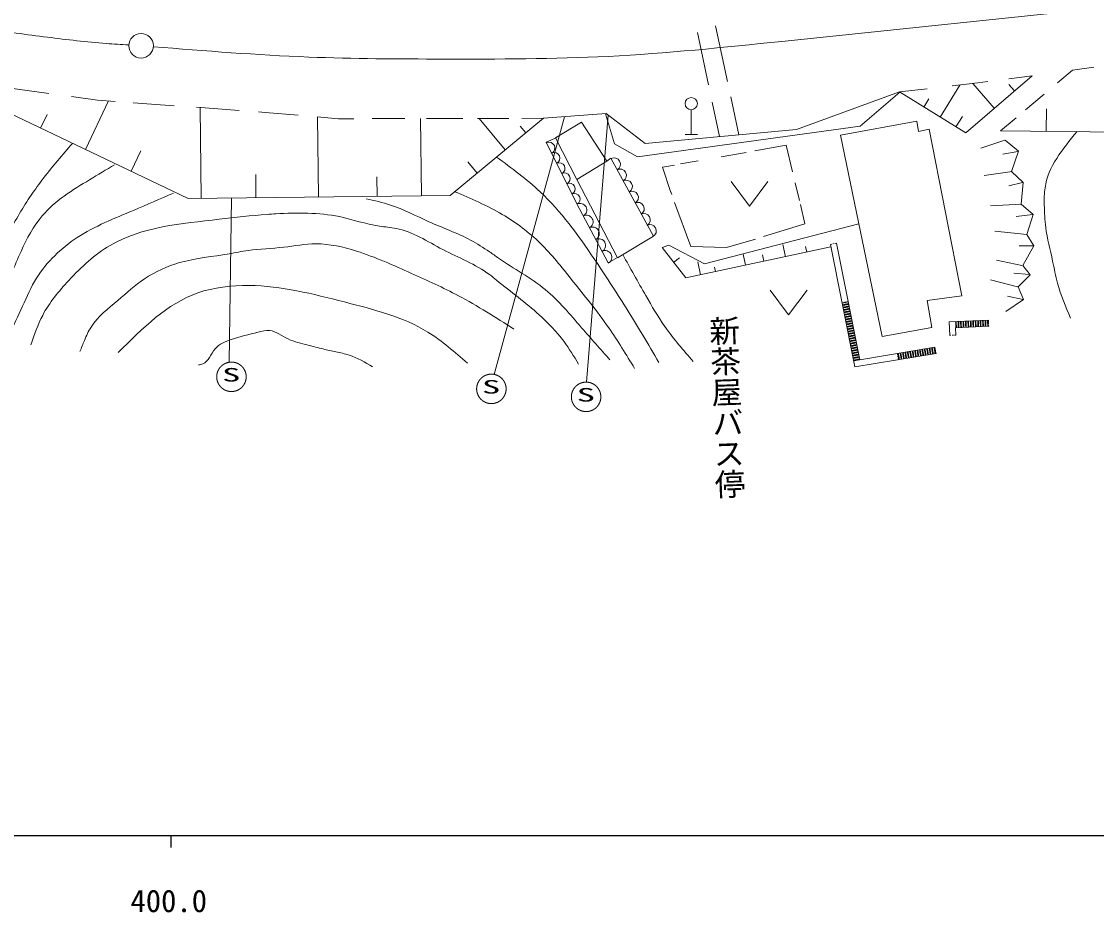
# Model space of a CAD drawing. Units: millimetres, scale not verified. Extents: x 40000 to 680000, y 20000 to 380000.
# Drawn here: x 455851 to 543401, y 198715 to 271324 of the extents above; entities that cross this region are included whole.
import ezdxf
from ezdxf.enums import TextEntityAlignment as Align

# ---------------------------------------------------------------- set-up
doc = ezdxf.new("R2010")
doc.units = ezdxf.units.MM
doc.header["$LTSCALE"] = 1000
doc.linetypes.add('USER1', pattern=[0.6, 0.1, -0.1, 0.1, -0.1, 0.1, -0.1])
doc.linetypes.add('USER2', pattern=[15.25, 12, -1.5, 0.25, -1.5])
for name, color, linetype, lineweight in [('M-BGD', 2, 'Continuous', 13), ('M-BGD-RSTR', 3, 'Continuous', 13), ('M-TTL', 7, 'Continuous', 13), ('M-TTL-BAND', 7, 'Continuous', 25), ('M-TTL-FRAM', 7, 'Continuous', 13), ('M-TTL-LINE', 7, 'Continuous', 13), ('M-TTL-TXT', 7, 'Continuous', 13)]:
    doc.layers.add(name, color=color, linetype=linetype, lineweight=lineweight)
doc.styles.add('@ＭＳ ゴシック', font='')
doc.styles.add('ＭＳ ゴシック', font='')
doc.styles.get('@ＭＳ ゴシック').set_extended_font_data('@MS Gothic')
doc.styles.get('ＭＳ ゴシック').set_extended_font_data('MS Gothic')

msp = doc.modelspace()

# ---------------------------------------------------------------- linework, layer by layer
at = {"layer": 'M-BGD'}
msp.add_line((517770, 269706), (564229, 274527), dxfattribs=at)
for points, knots in [([(452894, 270717), (454582, 270488), (456270, 270259), (457960, 270045), (459554, 269843), (461150, 269654), (462751, 269530), (463357, 269483), (463965, 269446), (464572, 269408)], [0, 0, 0, 0, 1, 1, 1, 2, 2, 2, 3, 3, 3, 3]), ([(466602, 269262), (470813, 268927), (475025, 268591), (479243, 268427), (482893, 268284), (486549, 268270), (490206, 268263), (494687, 268254), (499169, 268255), (503640, 268483), (508359, 268723), (513064, 269214), (517770, 269706)], [0, 0, 0, 0, 1, 1, 1, 2, 2, 2, 3, 3, 3, 4, 4, 4, 4])]:
    msp.add_open_spline(points, degree=3, knots=knots, dxfattribs=at)
at = {"layer": 'M-BGD-RSTR'}
msp.add_circle((465588, 269348), 1000, dxfattribs=at)
at = {"layer": 'M-TTL'}
for p, q in [((512381, 270969), (513349, 266446)), ((510896, 270415), (511799, 266152)), ((441794, 267661), (458086, 265454)), ((541449, 267358), (540223, 266323)), ((541449, 267358), (543194, 267606)), ((531640, 266074), (533744, 266316)), ((538155, 266907), (532750, 262254)), ((533335, 266269), (535071, 264252)), ((533744, 266316), (534543, 266423)), ((536265, 266196), (536718, 265670)), ((536272, 266655), (538155, 266907)), ((518973, 262513), (527351, 265579)), ((527385, 265558), (524162, 262794)), ((527351, 265579), (529606, 265839)), ((532750, 262254), (527351, 265579)), ((532276, 266147), (530668, 263536)), ((539139, 265408), (537608, 264115)), ((459928, 265205), (462037, 264919)), ((462949, 264853), (461059, 260888)), ((462037, 264919), (463488, 264813)), ((464950, 264706), (468288, 264463)), ((512096, 264753), (512692, 261939)), ((513621, 265174), (514282, 262084)), ((529754, 265025), (529341, 264353)), ((454807, 263868), (469432, 256896)), ((457928, 263736), (457401, 262632)), ((470090, 264331), (473573, 264077)), ((470399, 264308), (470484, 256908)), ((475142, 263962), (475705, 263921)), ((475705, 263921), (478389, 263686)), ((479939, 263550), (481670, 263399)), ((479960, 263549), (480035, 257019)), ((498356, 263434), (503464, 263815)), ((503411, 263812), (504148, 261358)), ((503464, 263815), (506633, 261384)), ((510394, 262128), (510395, 264128)), ((532482, 263595), (531957, 262742)), ((539332, 264196), (539312, 262373)), ((481670, 263399), (482930, 263402)), ((484398, 263405), (487083, 263410)), ((488348, 263413), (488421, 257115)), ((488831, 263414), (491797, 263421)), ((490752, 257142), (498356, 263434)), ((492983, 263423), (495544, 263429)), ((493126, 263423), (495246, 260861)), ((496471, 262787), (496919, 262245)), ((496605, 263431), (498356, 263434)), ((499328, 261842), (501456, 263110)), ((501456, 263110), (503512, 259934)), ((506013, 260284), (524162, 262794)), ((522541, 262064), (528760, 263206)), ((528760, 263206), (528911, 262369)), ((536848, 263474), (535594, 262415)), ((499334, 261828), (498590, 261500)), ((501074, 258444), (499328, 261842)), ((506633, 261384), (518973, 262513)), ((509894, 262128), (510894, 262127)), ((525944, 245660), (522541, 262064)), ((528911, 262369), (529760, 262559)), ((529760, 262559), (532435, 248961)), ((535594, 262415), (566549, 262072)), ((498590, 261500), (501090, 256454)), ((504148, 261358), (506013, 260284)), ((515568, 260780), (518124, 261232)), ((518124, 261232), (518643, 259071)), ((535928, 261640), (533988, 261005)), ((535957, 261650), (537043, 260750)), ((465570, 260783), (464776, 259116)), ((503855, 260174), (503512, 259934)), ((507315, 253824), (503855, 260174)), ((512823, 260295), (514864, 260656)), ((536998, 260742), (535782, 260511)), ((537043, 260750), (536490, 259086)), ((492208, 259884), (492963, 258971)), ((503512, 259934), (501074, 258444)), ((508065, 259454), (509041, 259626)), ((508746, 257385), (508065, 259454)), ((509527, 259712), (510951, 259964)), ((474926, 258864), (474948, 256960)), ((484800, 258656), (484819, 257074)), ((501074, 258444), (504397, 252077)), ((513640, 258286), (515139, 256285)), ((515139, 256285), (516640, 258284)), ((536533, 259092), (534246, 258776)), ((536490, 259086), (537441, 258210)), ((508805, 257224), (508729, 257438)), ((518860, 258166), (519206, 256723)), ((537372, 258194), (536272, 257934)), ((537441, 258210), (537262, 256427)), ((469432, 256896), (490752, 257142)), ((509043, 256562), (510372, 252986)), ((503625, 251649), (501090, 256454)), ((519284, 256402), (519660, 254835)), ((537284, 256428), (534765, 256314)), ((537262, 256427), (538235, 255590)), ((511479, 251576), (524042, 254832)), ((519660, 254835), (516286, 253795)), ((538209, 255588), (536849, 255444)), ((538235, 255590), (537716, 253967)), ((537716, 253967), (535111, 254230)), ((537716, 253967), (538288, 253040)), ((504397, 252077), (507315, 253824)), ((508031, 252913), (508583, 253096)), ((508583, 253096), (511479, 251576)), ((513263, 252913), (515629, 253595)), ((517860, 253141), (518070, 252159)), ((523718, 243170), (521735, 253163)), ((524114, 243743), (522225, 253260)), ((538294, 253040), (537107, 253041)), ((538288, 253040), (537394, 251431)), ((508031, 252913), (509960, 250428)), ((509960, 250428), (521777, 252950)), ((510372, 252986), (513263, 252913)), ((514616, 252366), (514809, 251463)), ((516193, 252320), (516308, 251783)), ((519704, 252984), (519802, 252528)), ((504396, 252078), (503625, 251649)), ((509439, 252060), (508974, 251699)), ((510927, 251747), (511154, 250683)), ((512282, 251302), (512359, 250940)), ((537308, 251449), (535253, 251885)), ((537394, 251431), (538001, 250690)), ((537945, 250696), (536671, 250812)), ((538001, 250690), (537029, 249695)), ((536960, 249712), (534760, 250264)), ((537029, 249695), (537456, 248663)), ((516828, 249424), (518326, 247423)), ((518326, 247423), (519828, 249421)), ((532435, 248961), (529609, 248583)), ((537456, 248663), (536025, 247687)), ((537422, 248670), (536148, 248931)), ((529609, 248583), (529987, 246391)), ((534599, 246989), (531402, 246846)), ((529987, 246391), (525944, 245660)), ((531402, 246846), (531450, 245747)), ((534622, 246490), (531923, 246368)), ((531923, 246368), (531949, 245769)), ((530330, 244281), (523718, 243170)), ((530247, 244774), (524114, 243743))]:
    msp.add_line(p, q, dxfattribs=at)
at = {"layer": 'M-TTL', "linetype": 'USER1'}
for p, q in [((521735, 253163), (522225, 253260)), ((522679, 248404), (523169, 248502)), ((523673, 243656), (522728, 248414)), ((523722, 243665), (522777, 248424)), ((523771, 243675), (522826, 248433)), ((523820, 243685), (522875, 248443)), ((523869, 243694), (522924, 248453)), ((523918, 243704), (522973, 248463)), ((523967, 243714), (523022, 248472)), ((524016, 243724), (523071, 248482)), ((524065, 243733), (523120, 248492)), ((534601, 246939), (531903, 246818)), ((534622, 246490), (534599, 246989)), ((534604, 246889), (531905, 246768)), ((534606, 246839), (531907, 246718)), ((534608, 246789), (531910, 246668)), ((534610, 246739), (531912, 246618)), ((534613, 246690), (531914, 246568)), ((534615, 246640), (531916, 246518)), ((534617, 246590), (531919, 246468)), ((534619, 246540), (531921, 246418)), ((531949, 245769), (531450, 245747)), ((530255, 244724), (527189, 244209)), ((530263, 244675), (527197, 244160)), ((530272, 244626), (527205, 244111)), ((530280, 244577), (527214, 244061)), ((530288, 244527), (527222, 244012)), ((530296, 244478), (527230, 243963)), ((530305, 244429), (527238, 243913)), ((530313, 244379), (527247, 243864)), ((530321, 244330), (527255, 243815)), ((530330, 244281), (530247, 244774)), ((527263, 243765), (527180, 244258))]:
    msp.add_line(p, q, dxfattribs=at)
at = {"layer": 'M-TTL'}
msp.add_circle((510396, 264628), 500, dxfattribs=at)
for centre, radius, start, end in [((498830, 261015), 464, 296.27829, 116.27829), ((499240, 260183), 464, 296.27829, 116.27829), ((504113, 259695), 514, 298.27818, 118.27818), ((499651, 259350), 464, 296.27829, 116.27829), ((504601, 258789), 514, 298.27818, 118.27818), ((500062, 258518), 464, 296.27829, 116.27829), ((505088, 257882), 514, 298.27818, 118.27818), ((500473, 257686), 464, 296.27829, 116.27829), ((505576, 256976), 514, 298.27818, 118.27818), ((500884, 256853), 464, 296.27829, 116.27829), ((506063, 256070), 514, 298.27818, 118.27818), ((501345, 255957), 544, 297.96935, 117.96935), ((506551, 255164), 514, 298.27818, 118.27818), ((501855, 254995), 544, 297.96935, 117.96935), ((507038, 254258), 514, 298.27818, 118.27818), ((502366, 254034), 544, 297.96935, 117.96935), ((502876, 253073), 544, 297.96935, 117.96935), ((503387, 252112), 544, 297.96935, 117.96935)]:
    msp.add_arc(centre, radius, start, end, dxfattribs=at)
at = {"layer": 'M-TTL-BAND'}
for p, q in [((40000, 205000), (579000, 205000)), ((468000, 205000), (468000, 204000))]:
    msp.add_line(p, q, dxfattribs=at)
at = {"layer": 'M-TTL-FRAM'}
for points, knots in [([(541285, 247139), (540888, 248080), (540492, 249020), (540230, 249999), (540071, 250592), (539962, 251198), (539831, 251801), (539632, 252716), (539382, 253623), (539262, 254546), (539183, 255150), (539159, 255760), (539149, 256376), (539141, 256847), (539141, 257322), (539207, 257777), (539456, 259484), (540636, 260915), (541816, 262346)], [0, 0, 0, 0, 1, 1, 1, 2, 2, 2, 3, 3, 3, 4, 4, 4, 5, 5, 5, 6, 6, 6, 6]), ([(494543, 260279), (495769, 259376), (496996, 258473), (498094, 257436), (499779, 255846), (501163, 253940), (502476, 252010), (503379, 250683), (504248, 249345), (505092, 247988), (506004, 246519), (506886, 245029), (507768, 243538)], [0, 0, 0, 0, 1, 1, 1, 2, 2, 2, 3, 3, 3, 4, 4, 4, 4]), ([(492166, 243483), (491134, 244394), (490103, 245306), (488953, 246011), (486918, 247260), (484513, 247863), (482144, 248466), (479564, 249123), (477027, 249782), (474378, 249812), (472961, 249829), (471512, 249665), (470206, 249204), (467700, 248318), (465717, 246334), (463735, 244350)], [0, 0, 0, 0, 1, 1, 1, 2, 2, 2, 3, 3, 3, 4, 4, 4, 5, 5, 5, 5])]:
    msp.add_open_spline(points, degree=3, knots=knots, dxfattribs=at)
at = {"layer": 'M-TTL-LINE'}
for points, knots in [([(459999, 261393), (459193, 260459), (458388, 259525), (457648, 258564), (456946, 257652), (456301, 256715), (455696, 255673), (455384, 255136), (455082, 254571), (454626, 254228), (453991, 253750), (453055, 253702), (452173, 253727), (451095, 253757), (450097, 253896), (449156, 254232), (448082, 254616), (447082, 255256), (446076, 255870), (444981, 256539), (443880, 257177), (442682, 257571), (441854, 257843), (440980, 257997), (440105, 258076), (438575, 258213), (437041, 258117), (435515, 257954), (433964, 257788), (432421, 257552), (430862, 257581), (429691, 257602), (428510, 257773), (427404, 258150), (425998, 258628), (424712, 259439), (423571, 260417), (422722, 261143), (421954, 261961), (420994, 262494), (420343, 262855), (419603, 263085), (418857, 263187), (418155, 263284), (417448, 263268), (416740, 263251)], [0, 0, 0, 0, 1, 1, 1, 2, 2, 2, 3, 3, 3, 4, 4, 4, 5, 5, 5, 6, 6, 6, 7, 7, 7, 8, 8, 8, 9, 9, 9, 10, 10, 10, 11, 11, 11, 12, 12, 12, 13, 13, 13, 14, 14, 14, 15, 15, 15, 15]), ([(451775, 244934), (452669, 246278), (453564, 247622), (454270, 249055), (454836, 250202), (455280, 251407), (455814, 252588), (456281, 253622), (456817, 254638), (457539, 255487), (458576, 256709), (459998, 257587), (461393, 258429), (462077, 258842), (462755, 259247), (463433, 259651)], [0, 0, 0, 0, 1, 1, 1, 2, 2, 2, 3, 3, 3, 4, 4, 4, 5, 5, 5, 5]), ([(491132, 257456), (492450, 256891), (493769, 256326), (495005, 255601), (496129, 254942), (497185, 254151), (498114, 253240), (499028, 252344), (499819, 251331), (500621, 250328), (501665, 249021), (502726, 247730), (503678, 246361), (504424, 245289), (505103, 244168), (505782, 243048)], [0, 0, 0, 0, 1, 1, 1, 2, 2, 2, 3, 3, 3, 4, 4, 4, 5, 5, 5, 5]), ([(454222, 245067), (454408, 245321), (454595, 245575), (454766, 245837), (455698, 247266), (456178, 248961), (457081, 250412), (457905, 251736), (459081, 252858), (460392, 253717), (461818, 254652), (463404, 255278), (464971, 255934), (466065, 256392), (467150, 256864), (468235, 257336)], [0, 0, 0, 0, 1, 1, 1, 2, 2, 2, 3, 3, 3, 4, 4, 4, 5, 5, 5, 5]), ([(483914, 256869), (484586, 256725), (485259, 256582), (485907, 256369), (486983, 256015), (487991, 255471), (489033, 255007), (490167, 254501), (491339, 254090), (492430, 253508), (492962, 253224), (493474, 252900), (493970, 252555), (494215, 252385), (494456, 252209), (494701, 252039), (495960, 251167), (497338, 250445), (498512, 249477), (499611, 248572), (500532, 247453), (501470, 246363), (502231, 245480), (503003, 244616), (503776, 243752)], [0, 0, 0, 0, 1, 1, 1, 2, 2, 2, 3, 3, 3, 4, 4, 4, 5, 5, 5, 6, 6, 6, 7, 7, 7, 8, 8, 8, 8]), ([(456623, 244975), (456902, 245796), (457181, 246618), (457577, 247376), (458122, 248421), (458889, 249346), (459709, 250229), (460723, 251320), (461819, 252347), (463065, 253081), (465650, 254601), (468885, 254857), (471949, 255203), (473263, 255351), (474546, 255515), (475846, 255607), (476087, 255624), (476329, 255639), (476571, 255652), (478296, 255745), (480053, 255771), (481737, 255421), (482829, 255194), (483891, 254809), (484999, 254648), (485453, 254581), (485914, 254552), (486359, 254465), (487712, 254199), (488908, 253392), (490164, 252740), (491461, 252066), (492822, 251559), (493968, 250697), (494166, 250549), (494357, 250390), (494549, 250233), (495703, 249291), (496903, 248417), (498009, 247420), (498739, 246761), (499428, 246048), (500014, 245261), (500454, 244670), (500835, 244036), (501217, 243403)], [0, 0, 0, 0, 1, 1, 1, 2, 2, 2, 3, 3, 3, 4, 4, 4, 5, 5, 5, 6, 6, 6, 7, 7, 7, 8, 8, 8, 9, 9, 9, 10, 10, 10, 11, 11, 11, 12, 12, 12, 13, 13, 13, 14, 14, 14, 15, 15, 15, 15]), ([(460611, 244428), (460729, 244730), (460847, 245032), (460974, 245333), (461132, 245709), (461302, 246081), (461519, 246421), (462066, 247279), (462904, 247923), (463696, 248594), (464417, 249205), (465100, 249839), (465872, 250359), (466739, 250943), (467718, 251384), (468728, 251671), (470045, 252045), (471415, 252158), (472762, 252392), (473277, 252482), (473788, 252589), (474303, 252663), (475262, 252801), (476235, 252824), (477204, 252932), (478082, 253030), (478956, 253197), (479832, 253202), (480946, 253208), (482063, 252950), (483140, 252610), (484689, 252120), (486155, 251457), (487624, 250793), (488905, 250215), (490189, 249636), (491429, 248977), (492984, 248152), (494471, 247204), (495958, 246255)], [0, 0, 0, 0, 1, 1, 1, 2, 2, 2, 3, 3, 3, 4, 4, 4, 5, 5, 5, 6, 6, 6, 7, 7, 7, 8, 8, 8, 9, 9, 9, 10, 10, 10, 11, 11, 11, 12, 12, 12, 13, 13, 13, 13]), ([(504814, 252327), (505438, 251213), (506063, 250100), (506696, 248989), (507185, 248132), (507680, 247276), (508244, 246470), (508946, 245465), (509756, 244538), (510566, 243610)], [0, 0, 0, 0, 1, 1, 1, 2, 2, 2, 3, 3, 3, 3]), ([(470262, 243332), (470388, 243354), (470514, 243376), (470624, 243422), (471090, 243616), (471273, 244233), (471622, 244644), (471959, 245042), (472451, 245248), (472937, 245414), (473657, 245659), (474365, 245815), (475113, 246001), (475432, 246080), (475758, 246165), (476065, 246136), (476589, 246086), (477057, 245701), (477559, 245455), (478081, 245199), (478639, 245092), (479190, 244955), (479599, 244854), (480005, 244736), (480414, 244637), (480759, 244553), (481107, 244482), (481456, 244409), (481822, 244333), (482190, 244254), (482543, 244136), (483213, 243913), (483829, 243548), (484445, 243183)], [0, 0, 0, 0, 1, 1, 1, 2, 2, 2, 3, 3, 3, 4, 4, 4, 5, 5, 5, 6, 6, 6, 7, 7, 7, 8, 8, 8, 9, 9, 9, 10, 10, 10, 11, 11, 11, 11])]:
    msp.add_open_spline(points, degree=3, knots=knots, dxfattribs=at)
at = {"layer": 'M-TTL-TXT'}
for p, q in [((494339, 242565), (500068, 263562)), ((501856, 241936), (503626, 263691)), ((472767, 243555), (472949, 256937))]:
    msp.add_line(p, q, dxfattribs=at)
at = {"layer": 'M-TTL-TXT', "linetype": 'USER2'}
for centre in [(472950, 242369), (494119, 241386), (501833, 240736)]:
    msp.add_circle(centre, 1200, dxfattribs=at)

# ---------------------------------------------------------------- texts
at = {"layer": 'M-TTL', "style": '@ＭＳ ゴシック'}
msp.add_text('新茶屋バス停', height=1833, rotation=272.026, dxfattribs=at).set_placement((511832, 239835), align=Align.BOTTOM_CENTER)
at = {"layer": 'M-TTL-BAND', "style": 'ＭＳ ゴシック'}
msp.add_text('400.0', height=1833, dxfattribs=at).set_placement((467844, 198195), align=Align.BOTTOM_CENTER)
at = {"layer": 'M-TTL-TXT', "style": 'ＭＳ ゴシック', "width": 2}
for p in [(472181, 241656), (493350, 240674), (501064, 240024)]:
    msp.add_text('S', height=1100, rotation=359.95, dxfattribs=at).set_placement(p, align=Align.BOTTOM_LEFT)

doc.saveas('drawing.dxf')
